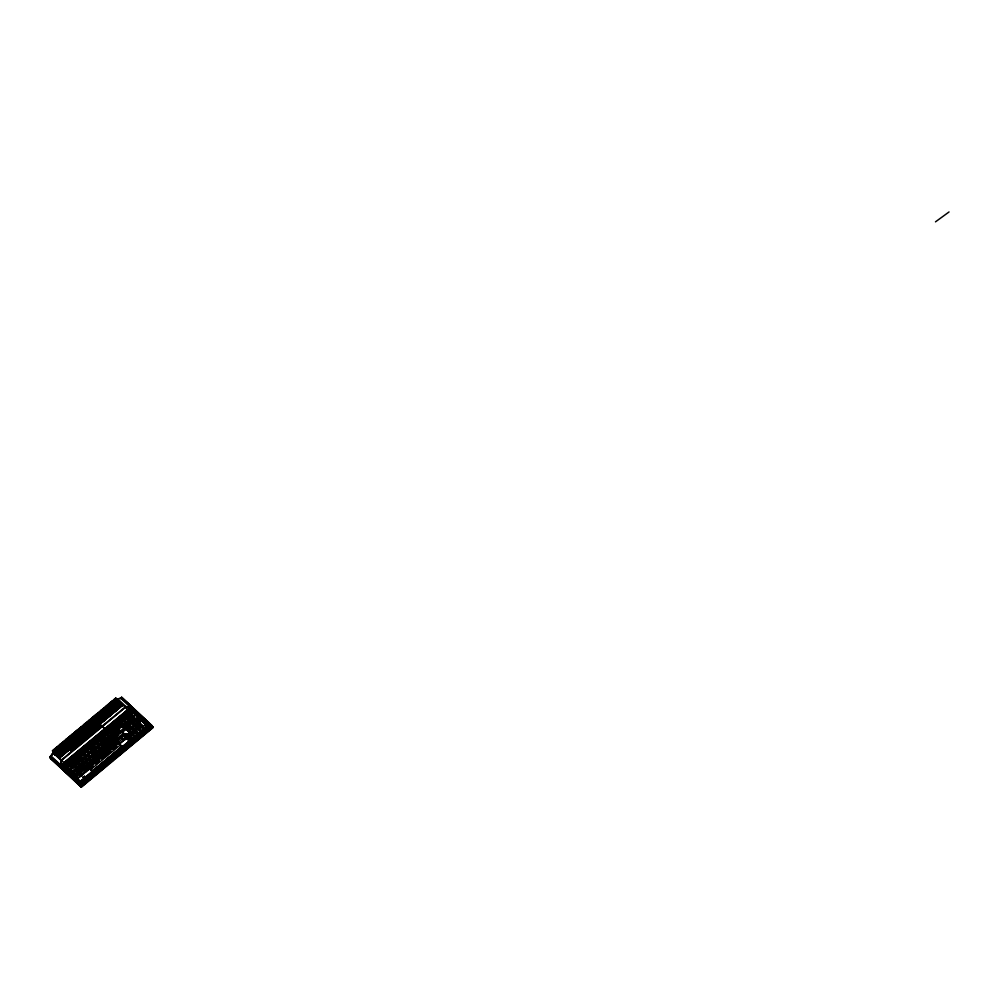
<?xml version="1.0" encoding="UTF-8"?>
<svg xmlns="http://www.w3.org/2000/svg" width="999" height="999" viewBox="0 0 999 999"><rect width="100%" height="100%" fill="white"/><g stroke="black" fill="none" stroke-linecap="round" stroke-linejoin="round"><path stroke-width="1.5" d="M152.66 726.822L151.423 725.911L80.544 784.764L80.582 786.625L81.543 786.675L107.53 765.097M50.35 758.166L50.05 756.855L53.447 752.297L63.836 762.562M80.544 784.764C83.791 787.524 79.146 786.812 80.657 784.677L50.649 756.68L53.447 752.297M67.22 768.306L67.283 766.67A5.969 2.885 -45.6 0 0 69.368 764.934L72.927 768.094L70.829 769.842M70.592 763.923L70.529 765.546L73.089 767.956L72.615 765.821L70.592 763.923A5.969 2.885 -45.6 0 0 72.677 762.187L75.4 764.535M70.667 765.446L77.01 760.177L75.999 759.44A5.969 2.885 -45.6 0 1 73.914 761.163L73.851 762.799L75.549 764.41M77.223 758.416L77.16 760.052L79.708 762.462L79.246 760.326L77.223 758.416A5.969 2.885 -45.6 0 0 79.308 756.68L82.867 759.839L80.769 761.588M80.544 755.669L80.469 757.292L83.029 759.702L82.555 757.567L80.544 755.669A5.969 2.885 -45.6 0 0 82.63 753.933L83.629 754.67M88.649 753.521L85.939 751.186A5.969 2.885 -45.6 0 1 83.854 752.909L83.791 754.545L86.339 756.955L88.449 755.207M92.57 745.679L96.129 748.825L92.57 745.679A5.969 2.885 -45.6 0 1 90.484 747.414L92.507 749.312L92.969 751.448L89.248 748.426A5.969 2.885 -45.6 0 1 87.163 750.162L87.1 751.797L88.799 753.396M90.422 749.038L90.484 747.414M93.794 744.655L93.731 746.29L96.279 748.701L95.817 746.565L93.794 744.655A5.969 2.885 -45.6 0 0 95.879 742.931L99.438 746.078L97.34 747.826M97.115 741.907L97.04 743.531L99.6 745.953L102.76 743.318L99.201 740.172A5.969 2.885 -45.6 0 1 97.115 741.907L99.126 743.818L99.6 745.953M102.51 737.424L106.069 740.571L102.51 737.424A5.969 2.885 -45.6 0 1 100.424 739.148L100.362 740.783L102.06 742.394M103.734 736.4L103.671 738.036L106.219 740.446L105.757 738.311L103.734 736.4A5.969 2.885 -45.6 0 0 105.819 734.677L106.831 735.414M106.98 735.276L107.055 733.653A5.969 2.885 -45.6 0 0 109.141 731.917L112.7 735.064L109.54 737.699L106.98 735.276L118.931 725.262M110.365 730.893L110.302 732.529L112.85 734.939L112.388 732.804L110.365 730.893A5.969 2.885 -45.6 0 0 112.45 729.17L113.461 729.907M115.772 726.41L119.331 729.57L115.772 726.41A5.969 2.885 -45.6 0 1 113.686 728.146L113.611 729.782L116.171 732.192L118.269 730.444M116.995 725.399L116.933 727.022L119.48 729.432L119.018 727.309L116.995 725.399A5.969 2.885 -45.6 0 0 119.081 723.663L120.092 724.4M133.829 731.181L137.2 733.915L122.927 720.679A5.969 2.885 -45.6 0 1 120.842 722.402L120.779 724.038L134.041 736.538L133.479 734.34L131.743 732.916A5.682 2.585 -45.2 0 0 133.829 731.181L134.653 731.505M137.138 728.433L140.522 731.156L126.249 717.919A5.969 2.885 -45.6 0 1 124.163 719.655L124.088 721.278L137.35 733.778L136.801 731.593L135.065 730.157A5.682 2.585 -45.2 0 0 137.138 728.433L137.962 728.746M132.879 712.412L136.438 715.571L132.879 712.412A5.969 2.885 -45.6 0 1 130.794 714.148L130.719 715.784L143.981 728.283L143.419 726.098L139.023 722.14A5.682 2.585 -45.2 0 0 141.109 720.416L141.92 720.729M83.741 740.009L82.792 739.71M81.818 740.771C80.994 741.87 79.283 742.369 80.345 742.869M74.7 747.227L74.063 746.952M92.208 771.315L86.826 766.27L87.075 765.072A5.682 2.585 -45.2 0 0 89.161 763.336L92.532 766.058L89.373 768.693L89.61 767.607L118.431 743.668L119.168 744.168L115.672 741.32A5.682 2.585 -45.2 0 1 113.586 743.056L113.337 744.267L115.884 746.678L115.322 744.48L113.586 743.056M71.091 749.562L71.254 749.887M69.893 770.828L70.055 769.442A18.669 9.041 -45.6 0 0 73.776 766.358L76.386 768.456M76.536 768.331L74.838 766.72L75 765.334A5.932 2.872 -45.6 0 0 77.085 763.611L80.557 766.508L77.085 763.611M78.322 762.587L78.159 763.973L80.707 766.383L80.22 764.31L78.322 762.587A5.932 2.872 -45.6 0 0 80.407 760.851L83.866 763.76L81.756 765.509M81.631 759.827L81.468 761.226L84.016 763.636L83.541 761.563L81.631 759.827A5.932 2.872 -45.6 0 0 83.716 758.104L87.188 761.001L85.077 762.761M87.025 755.344L90.497 758.253L87.338 760.876L84.778 758.466L84.94 757.08A5.932 2.872 -45.6 0 0 87.025 755.344L89.648 757.454M88.262 754.332L88.099 755.719L90.647 758.129L93.806 755.506L90.347 752.597A5.932 2.872 -45.6 0 1 88.262 754.332L90.16 756.056L90.647 758.129M91.571 751.573L93.481 753.308L93.968 755.381L91.409 752.959L91.571 751.573A5.932 2.872 -45.6 0 0 93.656 749.849L97.128 752.746L93.656 749.849M94.893 748.825L94.73 750.212L97.278 752.622L100.437 749.999L96.978 747.09A5.932 2.872 -45.6 0 1 94.893 748.825L96.791 750.549L97.278 752.622M98.202 746.078L98.039 747.464L100.587 749.874L103.746 747.252L100.287 744.342A5.932 2.872 -45.6 0 1 98.202 746.078L100.112 747.801L100.587 749.874M106.019 745.366L103.908 747.127L101.349 744.705L101.511 743.318A5.932 2.872 -45.6 0 0 103.596 741.595L107.068 744.492L103.596 741.595M104.833 740.571L106.731 742.294L107.218 744.367L104.67 741.957L104.833 740.571A5.932 2.872 -45.6 0 0 106.918 738.835L110.377 741.745L108.279 743.493M107.979 739.21L108.142 737.824A5.932 2.872 -45.6 0 0 110.227 736.088L113.699 738.998L110.539 741.62L107.979 739.21L111.139 736.575M111.463 735.064L113.362 736.8L113.849 738.86L111.301 736.45L111.463 735.064A5.932 2.872 -45.6 0 0 113.549 733.341L117.008 736.238L114.897 737.986M114.773 732.317L116.671 734.04L117.158 736.113L114.61 733.703L114.773 732.317A5.932 2.872 -45.6 0 0 116.858 730.581L120.317 733.491L116.858 730.581M122.765 726.935L121.853 726.435A18.669 9.041 -45.6 0 1 118.132 729.52L117.969 730.906L120.529 733.316M123.639 725.162L123.476 726.548L126.636 723.925L125.724 723.426A5.932 2.872 -45.6 0 1 123.639 725.162L125.537 726.897L126.024 728.958L128.134 727.21M126.948 722.414L126.786 723.8L129.945 721.178L129.033 720.679A5.932 2.872 -45.6 0 1 126.948 722.414L128.859 724.138L129.333 726.211M133.267 718.418L132.343 717.931A5.932 2.872 -45.6 0 1 130.27 719.655L130.095 721.041L129.495 718.805L127.472 716.895A5.969 2.885 -45.6 0 0 129.558 715.172L143.831 728.408L140.459 725.674A5.682 2.585 -45.2 0 1 138.374 727.409L138.112 728.621L141.284 725.998L140.459 725.674M133.416 718.293L133.579 716.907A5.932 2.872 -45.6 0 0 135.664 715.172L136.576 715.671M126.086 737.662L125.1 736.975L125.037 739.685L125.137 737.187L126.261 737.512L125.087 737.125M125.424 734.39L127.822 734.302L126.948 735.177L127.934 735.576C126.761 730.556 123.976 740.634 125.424 734.24L127.86 734.877M125.624 734.839L125.362 736.95L125.474 734.465M125.762 736.95L125.662 737.799L126.998 736.9L127.597 737.924L126.848 736.812C129.358 740.109 125.499 733.965 126.186 736.8L125.974 735.214L127.235 737.025L126.249 735.863M125.961 737.761L126.049 737.087M125.162 736.513L126.324 736.912L126.398 736.238L127.597 737.474C125.262 739.585 127.884 737.225 127.447 739.56L127.048 738.161L126.074 738.199L127.273 737.2M127.46 734.752L126.486 734.789L126.811 735.501L127.909 735.589L127.535 734.165M130.782 737.362L130.532 739.472L130.07 738.636L127.972 738.711L128.134 739.56L130.532 739.435L130.619 736.962C127.959 737.312 132.505 736.288 130.532 739.435L128.134 739.56L128.034 738.124L129.333 738.81L127.959 737.462L128.709 736.837M130.956 734.764L128.521 734.128L129.383 735.539L128.571 734.34L130.956 734.24L128.521 734.277M130.619 737.499L128.559 736.75L128.883 737.462M129.833 735.714L129.92 736.75L129.982 736.101C127.522 736.65 131.081 736.937 129.845 735.077L128.971 736.787L129.845 735.077M130.17 735.788L128.946 736.962M130.07 738.636L130.295 736.775M129.745 736.388L130.707 736.35L130.956 734.24L130.869 736.713L130.632 734.04M128.072 738.323L129.008 738.661L128.072 738.323L127.972 739.16L130.37 739.06L130.582 736.925M126.099 737.15L126.011 737.824L127.597 737.474M127.447 739.56L127.373 738.361L126.611 738.386L127.647 737.524M127.934 735.576L127.872 734.365M128.134 739.535L128.247 738.698M129.67 737L129.595 737.674L128.147 735.951L129.42 734.677L128.459 735.177M98.764 726.872L100.35 726.111L99.5 725.661L98.789 726.922C98.214 729.62 99.475 725.873 97.877 727.534M78.222 743.756C79.82 741.258 79.321 745.254 78.259 743.506M80.619 742.095L81.019 742.257M152.123 726.485C151.311 723.538 153.721 731.206 152.235 725.823L121.841 697.339L117.233 699.325L118.431 699.737L117.919 699.25M71.166 748.863L72.34 748.426L71.878 749.337M75.724 770.729L74.888 770.391A5.819 2.735 -45.4 0 1 72.802 772.115L72.565 773.363L75.724 770.729L77.435 772.339M83.354 769.155L78.559 773.139L78.821 771.927A17.895 8.117 -45.2 0 0 82.53 768.843L85.902 771.565L81.106 775.549L75.887 770.604L76.124 769.367A5.819 2.735 -45.4 0 0 78.197 767.644L81.593 770.391L78.197 767.644M79.433 766.62L79.196 767.856L81.756 770.266L81.244 768.194L79.433 766.62A5.819 2.735 -45.4 0 0 81.518 764.884L84.915 767.644L82.805 769.392M82.742 763.86L82.517 765.109L85.065 767.519L84.565 765.434L82.742 763.86A5.819 2.735 -45.4 0 0 84.828 762.137L88.224 764.884L86.114 766.645M85.827 762.349L86.064 761.113A5.819 2.735 -45.4 0 0 88.149 759.377L91.533 762.137L88.374 764.759L85.827 762.349L88.986 759.727M89.373 758.366L89.136 759.602L91.696 762.012L94.855 759.39L91.458 756.63A5.819 2.735 -45.4 0 1 89.373 758.366L91.196 759.939L91.696 762.012M92.682 755.606L94.505 757.18L95.005 759.265L92.457 756.842L92.682 755.606A5.819 2.735 -45.4 0 0 94.768 753.883L98.327 756.505L101.486 753.883L98.089 751.123A5.819 2.735 -45.4 0 1 96.004 752.859L95.767 754.095L98.926 751.473M99.076 751.348L99.313 750.112A5.819 2.735 -45.4 0 0 101.399 748.376L104.795 751.136L101.636 753.758L99.076 751.348L102.248 748.726M107.055 749.25L104.945 751.011L102.398 748.588L102.635 747.352A5.819 2.735 -45.4 0 0 104.72 745.629L108.104 748.376L104.72 745.629M105.944 744.605L107.767 746.178L108.267 748.251L105.707 745.841L105.944 744.605A5.819 2.735 -45.4 0 0 108.029 742.869L111.426 745.629L108.029 742.869M109.253 741.857L109.028 743.094L111.576 745.504L111.076 743.418L109.253 741.857A5.819 2.735 -45.4 0 0 111.339 740.122L114.735 742.881L112.625 744.63M112.575 739.098L112.338 740.334L114.885 742.744L114.385 740.671L112.575 739.098A5.819 2.735 -45.4 0 0 114.66 737.374L118.057 740.122L115.946 741.87M121.241 731.905L124.625 734.665L118.207 739.997L115.647 737.587L115.884 736.35A37.887 17.757 -45.4 0 0 121.241 731.905L123.776 733.853M129.308 726.46L128.471 726.111A5.819 2.735 -45.4 0 1 126.386 727.846L126.149 729.083L128.259 727.334M129.458 726.323L129.695 725.087A5.819 2.735 -45.4 0 0 131.781 723.363L132.617 723.701M133.004 722.339L132.78 723.576L135.939 720.953L135.09 720.604A5.819 2.735 -45.4 0 1 133.004 722.339L134.828 723.913L135.327 725.986M136.089 720.828L136.326 719.592A5.819 2.735 -45.4 0 0 138.411 717.856L139.248 718.194L137.138 719.954M78.409 773.263L77.585 772.951A5.682 2.585 -45.2 0 1 75.499 774.675L75.25 775.886L78.409 773.263L80.956 775.674L78.846 777.422M83.504 769.03L83.766 767.819A5.682 2.585 -45.2 0 0 85.852 766.083L89.223 768.818L86.064 771.44L83.504 769.03L85.614 767.282M90.397 762.312L90.135 763.523L92.682 765.933L92.12 763.748L90.397 762.312A5.682 2.585 -45.2 0 0 92.47 760.589L95.854 763.311L92.47 760.589M93.706 759.565L95.442 761.001L96.004 763.186L93.444 760.776L93.706 759.565A5.682 2.585 -45.2 0 0 95.792 757.829L99.163 760.564L95.792 757.829M97.015 756.805L98.751 758.241L99.313 760.426L96.766 758.016L97.015 756.805A5.682 2.585 -45.2 0 0 99.101 755.082L102.472 757.804L99.101 755.082M100.075 755.269L100.337 754.058A5.682 2.585 -45.2 0 0 102.422 752.322L105.794 755.057L102.635 757.679L100.075 755.269L103.234 752.647M103.646 751.31L105.382 752.734L105.944 754.932L103.397 752.522L103.646 751.31A5.682 2.585 -45.2 0 0 105.732 749.575L108.254 751.498L106.706 749.762L106.955 748.551A5.682 2.585 -45.2 0 0 109.041 746.827L111.563 748.75M113.624 748.551L115.734 746.802L112.363 744.068A5.682 2.585 -45.2 0 1 110.277 745.803L110.015 747.015L111.726 748.626M116.908 740.296L116.646 741.508L119.206 743.918L123.988 739.947L120.617 737.212A17.895 8.117 -45.2 0 1 116.908 740.296L118.644 741.733L119.206 743.918M128.821 731.605L129.083 730.394A5.682 2.585 -45.2 0 0 131.169 728.671L131.98 728.983M132.143 728.858L132.392 727.647A5.682 2.585 -45.2 0 0 134.478 725.911L135.302 726.236M131.493 734.128L131.743 732.916M135.452 726.098L135.714 724.887A5.682 2.585 -45.2 0 0 137.787 723.164L138.611 723.476M134.803 731.368L135.065 730.157M138.761 723.351L139.023 722.14M79.071 743.306L78.297 743.855M80.744 742.432L80.107 742.794M99.338 726.123L99.188 726.822L99.962 726.623M125.849 701.573L152.435 726.86M151.636 726.098L152.535 726.485L151.636 726.098L80.32 785.801M81.768 741.633L81.044 741.246L81.593 741.832M76.511 744.942L77.135 745.516M73.726 747.289L74.376 747.727M79.52 742.419L79.708 743.194L80.12 742.694M62.637 764.884L61.139 765.246L130.669 707.517L130.082 708.878L63.212 764.435L63.499 765.084M61.364 765.659L130.669 707.517M74.838 746.34L75.312 747.027L75.687 745.816M76.399 745.042L76.998 745.629L77.635 743.993M73.676 748.413L72.964 747.864L72.065 749.799M115.959 754.395L80.607 783.753L51.261 756.168L53.084 753.084L53.634 753.596L52.922 752.722M79.445 743.606L79.346 742.619M82.155 740.271L82.78 740.496M97.515 727.359L98.614 727.547M79.146 743.006L78.884 743.718M82.118 740.284L82.018 740.921M74.788 747.489L74.75 747.427M82.605 739.884L83.217 740.396M77.572 744.43L78.534 744.355M73.264 748.451L73.901 747.964M73.751 748.338L73.801 747.19L74.875 746.877M71.266 748.726L72.502 749.924L71.678 750.424M935.476 221.853L949.05 211.95M81.93 740.509L82.055 741.433L81.456 740.833M97.365 727.459L97.165 729.083M96.116 728.533L96.841 727.921M96.953 728.408L96.329 728.271M73.077 748.051L72.652 748.413M83.441 740.309L83.079 739.485M137.812 715.259C136.9 712.412 127.884 708.104 129.957 707.667L150.137 726.023L130.195 742.582M83.292 739.76L83.416 739.41M97.29 728.658L97.103 728.471M62.487 764.547L129.932 708.541L129.545 708.016M54.683 752.434L59.853 757.292L60.302 756.68C59.952 754.957 52.098 750.499 54.408 751.136M63.973 753.633L64.498 753.196C64.148 751.473 56.294 747.015 58.604 747.652M66.071 751.885L66.596 751.448C66.259 749.725 58.392 745.266 60.702 745.903M67.645 750.574L66.671 751.635L61.501 746.765L60.976 747.202L66.146 752.072L65.622 752.509L59.403 746.54L58.879 746.965L65.097 752.934L58.079 745.953L57.542 746.39L64.436 753.071L59.403 748.513L58.879 748.938L63.911 753.508L62.313 752.734L63.524 754.245L57.293 748.276L56.768 748.713L62.999 754.682L55.981 747.702L56.281 750.049M68.694 749.712L68.169 750.149L61.226 743.343L61.538 745.704M70.792 747.964L70.267 748.401L63.324 741.595L64.048 744.917M71.316 747.527L72.452 746.84L71.241 745.329L70.717 745.766C74.5 750.936 66.434 739.522 65.172 741.745M72.89 746.228L72.365 746.665L65.434 739.859L66.146 743.169M78.134 741.87L76.561 743.169L69.63 736.375L69.93 738.723M79.183 740.996L78.659 741.433L71.728 734.627L72.028 736.987M81.281 739.248L80.757 739.685L73.826 732.891L74.126 735.239M81.806 738.823L82.805 737.824L81.206 737.05C86.601 742.669 64.923 722.439 81.893 738.998L81.369 739.435L76.199 734.565L75.674 735.002L80.707 739.572L79.108 738.798L80.32 740.309L74.088 734.34L73.564 734.777L79.795 740.746L72.253 734.19L72.777 733.753L78.709 739.51L78.184 739.947M83.379 737.512L82.855 737.949L75.924 731.143L76.224 733.503M85.477 735.764C83.791 739.16 76.798 729.682 78.546 731.093M89.685 732.279L89.161 732.717L82.218 725.911L81.681 726.348L87.625 732.105L88.149 731.668M91.783 730.544L91.259 730.981L84.316 724.175L83.779 724.612L89.723 730.369L90.247 729.932M92.832 729.67C90.672 731.343 93.556 730.094 91.171 728.771L90.647 729.208L84.84 723.738M93.881 728.795L93.357 729.233L86.413 722.427L86.713 724.787M94.405 728.358L95.392 727.372L93.806 726.598L95.005 728.109L95.392 727.372M95.979 727.047L95.454 727.497L88.511 720.691L88.811 723.039M95.492 726.598C96.803 725.536 95.267 727.609 94.967 726.011L95.492 725.574L89.56 719.817L89.023 720.254L96.578 726.797L90.36 720.828L90.884 720.391L97.103 726.36L98.077 725.311M100.175 723.563L99.65 724L92.707 717.207L92.17 717.632L98.714 724.163L99.238 723.726L98.114 723.401M102.797 721.39L103.322 720.953L96.391 714.148L96.915 713.723L103.846 720.516L104.371 720.079M106.468 718.343L105.944 718.781L99.013 711.975L98.476 712.412L105.419 719.218C103.734 722.614 96.728 713.124 98.476 714.535M106.993 717.906L107.517 717.469L100.587 710.664L101.111 710.227L108.129 717.22L107.605 717.657L102.435 712.786L101.91 713.224M109.091 716.158L109.615 715.721L102.685 708.928L103.209 708.491L110.227 715.471L109.703 715.908L104.533 711.038L104.008 711.475M110.664 714.859L110.14 715.296C101.024 707.654 103.634 707.067 110.752 715.034L111.276 714.597L110.065 713.086L109.54 713.523L103.734 708.054M111.189 714.422L111.713 713.985L104.783 707.18M106.031 710.064L105.307 706.743C109.853 707.28 111.126 717.02 113.237 712.562L105.832 706.305L106.356 705.881L112.288 711.638L111.763 712.062C112.063 713.673 113.586 711.588 112.275 712.649M113.299 712.674L113.824 712.237L106.881 705.444L107.405 705.007L114.423 711.987L113.898 712.424L108.729 707.554L108.204 707.991M115.397 710.938L115.921 710.501L108.978 703.696L109.503 703.259L116.521 710.239L115.996 710.676L110.827 705.818L110.302 706.243M116.97 709.627L116.446 710.064C107.33 702.434 109.927 701.847 117.045 709.814L117.57 709.377L116.359 707.866L115.834 708.291L110.027 702.821L110.552 702.384L116.483 708.141L115.959 708.578C116.259 710.189 117.782 708.104 116.471 709.165M117.495 709.19L118.019 708.753L111.076 701.96L111.601 701.523L118.619 708.503L118.094 708.94L112.924 704.07L112.4 704.507M119.068 707.879L118.544 708.316C109.428 700.686 112.025 700.099 119.143 708.066L119.668 707.629L118.456 706.118L117.932 706.555L112.125 701.086L112.65 700.649L118.581 706.405L118.057 706.842M119.593 707.454L120.579 706.455L113.699 699.775L113.998 702.135M121.166 706.143L120.642 706.58C111.526 698.938 114.123 698.363 121.241 706.318L121.766 705.893L120.567 704.37L120.03 704.807L114.223 699.337L114.748 698.9L120.679 704.657L120.155 705.094M121.691 705.706L122.215 705.269L115.272 698.476M124.525 728.446L120.167 724.35L124.001 720.654M53.097 753.096L53.596 753.571L52.835 750.311L59.715 756.992M54.183 751.797L53.884 749.437L60.902 756.43L59.191 757.429L52.31 750.749M56.493 747.264L57.03 746.827L62.962 752.584L62.438 753.021L56.506 747.264L57.33 749.188M62.999 745.791L62.275 742.469L69.293 749.45L63.074 743.481L63.599 743.056L69.83 749.013L70.355 748.588L69.143 747.065L68.619 747.502L69.83 749.013M65.097 744.043L64.373 740.734L71.404 747.714L65.422 741.982L65.946 741.545M65.934 739.422L66.483 738.985L73.501 745.966L67.27 739.997L67.795 739.56L74.026 745.529L74.55 745.092L73.339 743.581L72.815 744.018L74.026 745.529M67.832 740.471L67.532 738.111L74.463 744.917L75.462 743.918L68.581 737.25L68.881 739.597M70.979 737.861L70.679 735.501L77.697 742.482L77.173 742.919L72.003 738.049L71.478 738.486L76.648 743.356L75.437 741.845L74.913 742.282C80.295 747.901 58.629 727.659 75.599 744.23L75.075 744.667L69.905 739.797L69.381 740.234L71.791 742.507L71.266 742.931L71.791 742.507M80.282 738.211L80.807 737.774L74.875 732.017L74.338 732.454C88.024 745.878 78.621 736.363 75.387 733.703M77.273 732.629L76.973 730.269C79.021 730.893 83.629 738.099 83.416 736.613M78.759 732.779L78.022 729.407L85.04 736.388L79.87 731.518L80.395 731.081L81.443 733.416L80.919 733.853L79.708 731.168L79.87 734.727L78.821 732.392L79.346 731.955L80.395 734.29M79.795 731.842L79.071 728.533C81.119 729.158 85.727 736.35 85.514 734.864M80.42 730.019L80.12 727.659L87.063 734.465L88.049 733.466L80.644 727.222L81.169 726.785L87.612 733.129L87.175 733.741L87.1 732.542M91.296 730.082C92.595 729.02 91.071 731.106 90.772 729.495L91.296 729.058L85.365 723.301L85.664 725.661M87.762 723.913L87.462 721.565L93.394 727.322L92.87 727.747C93.169 729.357 94.705 727.272 93.394 728.333M90.921 721.303L90.609 718.943L97.64 725.923L92.457 721.066L92.982 720.629L94.031 722.964L95.604 721.653M91.97 720.429L91.658 718.069L97.59 723.825L97.065 724.263M94.068 718.693L93.769 716.333L100.787 723.313L94.555 717.344L95.08 716.907L101.311 722.876L100.1 721.365L101.698 722.14L96.653 717.582L97.178 717.145M95.117 717.819L94.818 715.459L101.748 722.265L102.747 721.266L95.342 715.022L95.867 714.585L101.786 720.341L101.261 720.779M98.264 715.197L97.964 712.849C100 713.473 104.62 720.666 104.408 719.193M102.46 711.713L102.16 709.365L108.604 715.696L108.167 716.32L108.092 715.122M108.754 706.493L108.454 704.133L114.385 709.889L113.861 710.326C114.161 711.937 115.684 709.852 114.373 710.913M115.26 698.463L115.797 698.039L127.635 709.59M64.898 742.419L64.123 742.619L64.898 742.419L70.879 748.151L63.849 741.171M92.183 719.767L91.409 719.954L92.183 719.767L98.164 725.499L98.689 725.062L91.134 718.506M103.197 710.614C102.635 708.516 107.268 715.933 109.178 716.345L108.654 716.783C108.329 715.047 100.362 710.401 102.672 711.051M106.094 707.767L106.618 707.329L112.85 713.298L113.237 712.562M55.457 750.261L54.67 750.461L55.457 750.261L61.426 755.993L62.4 754.932C62.05 753.209 54.196 748.75 56.506 749.387M61.751 745.029L60.976 745.229L61.751 745.029L67.72 750.761L68.244 750.324L67.045 748.813L66.521 749.25L67.72 750.761M62.8 744.168C65.984 746.777 75.449 756.368 61.751 742.906M66.995 740.684C70.18 743.293 79.645 752.884 65.959 739.422M69.093 738.935C72.278 741.545 81.743 751.136 68.057 737.674M71.191 737.187C74.376 739.809 83.841 749.4 70.155 735.938M72.24 736.325L71.466 736.513L72.24 736.325L78.222 742.045L78.746 741.608L77.535 740.097L77.01 740.534L78.222 742.045M73.289 735.451C70.43 733.903 82.792 744.317 78.059 739.66M77.497 731.967C75.175 731.305 83.142 735.963 83.466 737.687L83.991 737.262L82.78 735.739L82.255 736.176L76.448 730.706M79.595 730.219C77.273 729.57 85.24 734.215 85.564 735.951L86.089 735.514L84.878 734.003L84.353 734.44L78.546 728.97M80.644 729.345L79.858 729.545L80.644 729.345L86.613 735.077L85.402 733.566L85.926 733.129L87.138 734.64L84.391 732.055M81.693 728.483C79.371 727.821 87.338 732.479 87.662 734.203L88.049 733.466M82.742 727.609L81.955 727.796L82.742 727.609L88.711 733.341L89.236 732.904L88.024 731.38L87.5 731.817L88.711 733.341M83.791 726.735C86.975 729.345 96.441 738.935 82.742 725.486L83.267 725.049L89.198 730.806L89.273 732.005L89.198 730.806M84.84 725.861L84.053 726.061L84.84 725.861L90.809 731.593L89.598 730.082L91.196 730.856L86.164 726.285L86.688 725.848M85.889 724.999C83.579 724.337 91.533 728.995 91.858 730.719M86.938 724.125L86.151 724.312L86.938 724.125L92.907 729.844L91.696 728.333L93.294 729.108L88.262 724.55L88.786 724.113M87.987 723.251C91.171 725.861 100.637 735.451 86.938 721.99M89.036 722.377L88.262 722.577L89.036 722.377L94.868 727.809M90.085 721.515C87.225 719.954 99.588 730.381 94.855 725.724M94.281 718.019C97.465 720.641 106.93 730.232 93.244 716.77M96.379 716.283C94.068 715.621 102.035 720.279 102.36 722.002L102.747 721.266M96.903 715.846C96.329 713.748 100.974 721.153 102.885 721.578M99.001 714.098C97.577 711.363 107.842 723.526 103.771 718.318L103.247 718.756L97.44 713.286M100.574 712.799C103.759 715.409 113.224 724.999 99.538 711.538L100.062 711.101C102.098 711.725 106.718 718.93 106.506 717.444M101.099 712.362C99.675 709.627 109.94 721.79 105.869 716.57L105.345 717.007M105.307 708.878C104.733 706.768 109.366 714.185 111.276 714.597M106.881 707.567L106.356 708.004L112.25 713.548M107.405 707.13C106.831 705.032 111.463 712.449 113.374 712.861M108.978 705.831L108.192 706.018L108.978 705.831L114.947 711.55L115.472 711.113L107.929 704.57M109.503 705.394C108.928 703.284 113.561 710.701 115.472 711.113M111.601 703.646C111.026 701.548 115.659 708.953 117.57 709.377M113.699 701.91C113.124 699.799 117.757 707.217 119.668 707.629M115.797 700.162L115.797 699.225L115.272 699.662L121.766 705.893M53.871 752.497L59.253 757.554M64.498 743.805L65.022 743.368L66.221 746.053M66.071 742.494L66.746 745.616L69.468 743.381L71.591 747.377M68.169 740.759L68.844 743.88L67.195 742.307M80.757 730.294L81.443 733.416M91.783 721.153L92.308 720.716L93.506 723.401L92.457 721.066M94.405 718.968L95.08 722.09L94.056 721.103M105.419 709.814L105.944 709.39L107.155 712.075M106.993 708.516L107.68 711.638L106.631 709.302L106.106 709.74L107.093 711.937M108.042 707.642L108.729 710.764L107.68 708.428L107.155 708.865L108.204 711.201M117.545 699.637L122.815 705.019L122.29 705.456L117.12 700.586M54.158 752.871L55.207 751.997L60.377 756.855L53.359 749.874M66.171 745.916L65.697 743.281L70.879 748.151M72.977 746.403L67.795 741.533L67.27 741.97L72.452 746.84M84.59 727.597L84.066 728.034L89.236 732.904M90.884 722.364L90.36 722.801L95.529 727.672M95.08 718.88L94.555 719.317L99.6 723.888L98.002 723.114L99.213 724.625L92.982 718.656M97.715 716.708L98.239 716.271L103.409 721.141L103.933 720.704L102.722 719.193L102.198 719.617L103.409 721.141M99.288 715.396L98.764 715.833L103.933 720.704M99.813 714.959L100.337 714.522L105.507 719.392L104.296 717.881L104.82 717.444L106.031 718.955L100.862 714.085L101.386 713.661M103.484 711.912L102.959 712.349L107.992 716.907L106.394 716.133L107.605 717.657M105.582 710.164L105.057 710.601L110.227 715.471M109.778 706.68L109.253 707.117L110.864 708.628M111.876 704.944L111.351 705.381L116.521 710.239M113.973 703.196L113.449 703.633L118.619 708.503M114.498 702.759L115.022 702.322L120.192 707.192L118.981 705.681L119.505 705.244M116.071 701.46L115.547 701.897L120.579 706.455M116.596 701.023L117.645 700.149L122.815 705.019M121.229 697.577L121.928 698.451L120.792 698.438L121.229 697.577L151.561 726.298M53.459 753.234L61.001 760.314L61.526 764.485L80.07 781.917L80.382 783.341L149.912 725.611L120.629 698.089L121.291 698.913L121.391 697.939L150.462 725.262M51.061 757.579L50.562 758.516L81.631 786.75M50.974 758.316L71.953 777.959M84.316 730.856L84.84 730.419L84.478 731.206M109.503 709.952L110.19 709.864L109.291 709.427M106.993 712.237L110.514 709.315M80.282 734.69L80.644 733.903L80.707 735.089M82.38 732.954L82.742 732.167L82.805 733.353M111.501 709.04L110.976 709.477M82.38 734.777L84.865 732.929M96.091 724.15L98.364 722.265M55.457 748.139L61.264 753.608L61.788 753.171M65.996 749.687L60.177 744.218L59.64 744.642L67.195 751.198L61.226 745.466M80.157 737.924L80.682 737.487L81.893 738.998M88.549 730.956L89.073 730.519L90.285 732.03L84.316 726.298M92.757 727.459L93.282 727.035L94.48 728.546L88.511 722.814M101.636 709.802L109.178 716.345M109.016 713.96L108.491 714.397L109.703 715.908M111.114 712.212L110.589 712.649L111.663 713.86M113.212 710.476L112.687 710.913L113.898 712.424M115.31 708.728L114.785 709.165L115.996 710.676M117.407 706.992L116.883 707.429L118.094 708.94M54.408 749.013L60.34 754.757L60.864 754.332L54.933 748.576L55.232 750.923M61.389 753.895L62.438 754.045L61.988 754.657L62.438 754.045M63.486 752.147L64.535 752.297L64.086 752.909L64.535 752.297M64.535 751.273L65.06 750.836L59.128 745.092L58.591 745.516C59.353 747.202 66.533 752.297 65.06 751.86M67.158 749.1L66.633 749.537L60.702 743.78M69.256 747.352L68.731 747.789L62.8 742.032M72.403 744.742L71.878 745.179C72.178 746.79 73.714 744.705 72.403 745.766M74.5 742.994L73.976 743.431C74.288 745.042 75.812 742.956 74.5 744.018M77.135 740.821L78.259 741.158L77.735 741.583L71.204 735.064M79.233 739.073L80.357 739.41L79.833 739.847L73.302 733.328M75.4 731.58L81.331 737.337L81.856 736.9M77.497 729.832L83.429 735.589L83.953 735.152M79.595 728.096L85.527 733.853L86.051 733.416M100.212 721.653L101.336 721.977L100.812 722.414L94.293 715.896M102.835 719.48L102.31 719.904C102.622 721.515 104.146 719.43 102.835 720.491M104.945 717.732L104.42 718.169C104.72 719.767 106.244 717.694 104.932 718.756M107.043 715.983L106.518 716.42C106.818 718.031 108.342 715.946 107.03 717.007M110.19 713.373L110.265 714.572L110.702 713.96L104.258 707.617L104.982 710.938M112.812 711.201L113.849 711.35L113.411 711.962L113.849 711.35M114.91 709.452L115.946 709.602L115.509 710.214L115.946 709.602M117.008 707.717L118.044 707.854L117.607 708.478L118.044 707.854M60.852 755.344C62.163 754.282 60.639 756.368 60.34 754.757M62.962 753.608C64.261 752.547 62.737 754.632 62.438 753.021M66.109 750.986L66.633 750.549L65.584 750.411L66.184 751.173L66.633 750.549M68.207 749.25L68.731 748.813L67.682 748.663L68.282 749.425L68.731 748.813M70.305 747.502L70.829 747.065L69.78 746.915L70.38 747.689L70.829 747.065M71.878 746.203L71.428 746.815L71.354 745.616L70.829 746.053L64.91 740.296M73.976 744.455L73.526 745.079L73.451 743.868L72.927 744.305L67.008 738.548M76.074 742.707L75.637 743.331L75.562 742.132L75.037 742.569L69.106 736.812M81.843 737.924C83.154 736.862 81.631 738.948 81.331 737.337M83.941 736.176C85.252 735.114 83.729 737.2 83.429 735.589M86.039 734.44C87.35 733.378 85.827 735.451 85.527 733.853M92.87 728.771L92.42 729.395L92.345 728.184L91.821 728.621L85.889 722.864M94.967 727.035L94.518 727.647L94.443 726.448L93.918 726.885L87.987 721.128M97.065 725.286L96.616 725.898L96.541 724.7L96.016 725.137L90.085 719.38M119.63 706.555L120.155 706.118L119.106 705.968L119.705 706.73L120.155 706.118M61.289 755.681L61.813 755.256L60.739 754.045L60.215 754.482L61.426 755.993M61.813 755.256L56.781 750.686L57.305 750.249L62.475 755.119L62.862 754.382M65.484 752.197L66.009 751.76L64.947 750.561L64.423 750.986L65.622 752.509M83.466 737.687L83.854 736.95M85.564 735.951L85.951 735.214M98.164 725.499L98.551 724.75M108.654 716.783L109.041 716.046M110.752 715.034L111.139 714.297M115.335 710.813L114.348 711.812L108.454 706.256M117.045 709.814L117.432 709.065M119.143 708.066L119.53 707.329M121.241 706.318L121.628 705.581M122.153 705.144L122.677 704.72L121.616 703.508L121.091 703.945L122.215 705.269M59.378 758.154L123.014 704.757L59.216 757.991M59.153 757.879L123.052 704.819M99.55 724.887L69.793 749.799L71.329 751.236L101.099 726.348L99.55 724.887L101.099 726.348M94.643 729.757L95.604 730.369C97.602 727.846 92.944 730.531 95.604 730.369M74.962 746.228L75.312 747.027M71.628 749.1L72.365 748.488M83.704 739.66L83.129 740.521M76.711 745.329L76.548 745.916M77.085 744.73L77.897 744.879M61.001 760.314L125.837 706.48L130.881 707.929M62.1 764.173L129.545 708.179M132.505 711.65L129.845 709.153L63.199 764.485L66.021 767.344M96.691 737.175L100.262 734.215M63.212 764.435L63.899 765.097L75.175 755.744L75.874 756.568M74.937 755.581L74.65 754.932L75.35 755.594L130.357 709.927L131.493 711.001L76.349 756.543M64.835 765.971L75.874 756.38M76.523 757.005L75.986 756.181L131.044 710.564M63.899 765.097L64.61 765.921L131.206 710.714M64.685 765.996L131.344 710.838M64.898 766.046L76.299 756.792M65.097 766.221L76.436 756.917M76.548 756.718L131.618 711.101M64.873 766.008L76.586 757.055M131.756 711.238L76.686 756.855L77.323 757.804L74.475 755.082L77.148 757.954L68.132 765.434M65.372 766.483L76.773 757.23M76.823 756.98L131.955 711.425M65.522 766.62L76.848 757.304M76.96 757.117L132.03 711.488L131.131 710.813M65.859 766.982L133.379 711.613L129.945 708.403M79.408 756.068L83.591 752.609M85.827 750.736L90.01 747.264M91.059 746.403L99.638 739.272L99.088 738.236M100.762 738.336L105.994 734.003M108.329 732.055L112.912 728.259M115.197 726.36L118.631 723.513M120.916 721.603L130.07 714.01M133.391 711.638L65.934 767.981M133.304 711.725L65.772 767.769M68.307 766.021L71.928 763.136M74.226 761.101L83.691 753.246M109.715 731.63L112.15 729.732M115.634 726.723L118.069 724.824M121.553 721.802L123.988 719.917M129.907 714.997L127.472 716.895L127.41 718.531L140.672 731.031L140.11 728.845L138.374 727.409M66.096 768.081L133.779 712.349M68.057 766.882L93.981 745.366M96.341 743.406L106.943 734.602M108.928 732.979L119.905 723.838L125.574 729.445L122.278 732.192L125.375 729.008M68.144 767.032L81.106 756.268M83.466 754.307L87 751.373M89.361 749.412L94.081 745.504M96.428 743.543L107.043 734.74M109.39 732.779L120.005 723.975L125.449 729.095L122.14 731.842L124.925 734.665L121.603 737.399L124.276 739.897L119.293 744.043L124.113 739.535L121.453 737.037L124.75 734.302L122.078 731.743M126.411 718.656L133.616 712.674L147.228 725.674L134.016 736.65L120.242 723.701M89.523 749.787L94.181 745.803M96.591 743.918L100.075 740.908M126.573 719.018L131.381 715.034M84.078 758.828L86.189 757.08L82.63 753.933M90.709 753.333L92.82 751.573L89.248 748.426M113.911 734.065L116.009 732.317L112.45 729.17M131.019 720.067L133.117 718.318L129.558 715.172M74.838 766.72L77.997 764.098M84.778 758.466L87.937 755.843M91.409 752.959L93.519 751.211M101.349 744.705L104.508 742.082M104.67 741.957L106.768 740.209M111.301 736.45L114.46 733.828M114.61 733.703L117.77 731.081M76.036 770.254L72.44 773.238L71.965 771.178L70.055 769.442M79.495 767.382L77.398 769.13L76.911 767.07L75 765.334M121.728 732.329L125.449 729.095M75.887 770.604L79.046 767.981M80.257 766.982L82.355 765.234M92.457 756.842L95.617 754.22M102.398 748.588L105.557 745.966M105.707 745.841L108.866 743.219M115.647 737.587L118.869 734.914M137.025 719.829L139.123 718.081L135.664 715.172M121.453 737.037L124.9 734.665M80.544 771.265L78.434 773.014L77.934 770.941L76.124 769.367M86.826 766.27L89.985 763.648M93.444 760.776L96.603 758.154M96.766 758.016L99.925 755.394M103.397 752.522L106.556 749.887M106.706 749.762L109.865 747.14M129.758 730.619L131.856 728.87L128.471 726.111M137.437 724.238L132.018 728.746L131.518 726.66L129.695 725.087M139.698 722.364L141.808 720.616M126.935 736.126L127.785 736.413M91.995 771.328L89.223 768.506L77.447 778.783M129.233 735.152L128.359 736.375M106.993 754.058L109.103 752.309L105.732 749.575M80.145 776.56L91.871 766.832M95.429 763.873L98.988 760.926M101.361 758.953L104.932 755.993M107.305 754.02L110.864 751.061M113.237 749.088L116.796 746.141M133.479 732.267L131.381 734.015L130.819 731.83L129.083 730.394M135.739 730.394L137.85 728.646L134.478 725.911M128.009 737.512C130.345 740.122 126.723 736.613 128.921 737.262M97.989 766.283L92.045 771.216L91.521 768.93L120.03 745.254L121.728 746.578M83.142 777.11L84.703 776.485L83.691 777.834L83.142 777.11L83.691 777.834M83.317 777.484L84.328 776.136M83.516 777.472L84.703 776.485M100.375 764.41L103.971 761.388M106.294 759.39L109.952 756.418M112.225 754.457L121.928 746.478L119.306 744.03M129.433 740.409L134.103 736.525M80.27 781.23L148.077 725.636M80.07 781.917L148.501 725.099M80.607 783.753L80.295 782.329L148.714 725.511L150.125 726.023M84.927 778.92L88.486 775.961M90.859 774L94.418 771.041M97.989 768.081L100.362 766.108M107.48 760.202L149.013 725.711M118.332 752.422L121.89 749.475M124.263 747.502L127.897 744.492M80.494 786.475L49.95 757.242M81.431 785.838L152.585 726.61M81.181 786.138L82.967 784.665M120.792 753.258L125.562 749.3M127.947 747.314L130.332 745.341M133.903 742.369L136.289 740.396M139.86 737.424L142.245 735.451M145.817 732.479L148.202 730.494M81.344 786.475L152.223 727.622M109.902 763.136L113.436 760.189M115.809 758.229L152.522 727.896M81.868 786.775L152.722 727.846M121.329 698.95L121.766 698.089M81.194 741.807L81.406 741.52M63.924 766.945L61.738 764.897L62.025 764.085L80.345 781.318M71.978 749.787L71.516 749.05M97.128 728.795L96.866 727.846L97.615 728.259M61.139 765.246L61.214 760.726L126.049 706.892L130.17 708.091M76.848 745.754L76.586 745.504M66.409 768.406L66.97 768.006L77.685 778.084M127.173 735.614L127.772 735.214M125.212 736.575L126.174 736.538M127.273 739.198L124.887 739.285L127.535 738.748M125.862 736.076L125.524 736.825L125.424 734.24M129.745 735.926L130.407 735.901M129.708 736.338L130.657 736.3M128.034 738.286L128.796 738.249M126.973 738.748L124.875 738.823L125.187 739.547M127.934 739.123L130.332 739.035M71.516 750.449L70.629 749.899L71.329 750.449M80.782 786.712L50.412 758.316L51.336 758.391L51.024 757.804L53.909 760.614M120.617 737.212L121.441 737.524M80.832 786.825L80.569 786.026M99.201 740.172L101.91 742.519M135.09 720.604L138.486 723.363M131.781 723.363L135.177 726.111M114.66 737.374L118.057 740.122M111.339 740.122L114.735 742.881M101.399 748.376L104.795 751.136M98.089 751.123L101.486 753.883M94.768 753.883L98.164 756.63M91.458 756.63L94.855 759.39M88.149 759.377L91.533 762.137M84.828 762.137L88.224 764.884M81.518 764.884L84.915 767.644M132.343 717.931L135.814 720.828L132.655 723.463L132.168 721.39L130.27 719.655M129.033 720.679L132.505 723.588M125.724 723.426L129.183 726.335M121.853 726.435L125.325 729.345M113.549 733.341L117.008 736.238M110.227 736.088L113.699 738.998M106.918 738.835L110.377 741.745M100.287 744.342L103.746 747.252M96.978 747.09L100.437 749.999M90.347 752.597L93.806 755.506M83.716 758.104L87.188 761.001M80.407 760.851L83.866 763.76M73.776 766.358L77.235 769.267M141.109 720.416L147.14 725.661L142.969 721.715M137.787 723.164L141.171 725.886L137.999 728.508L137.45 726.323L135.714 724.887M131.169 728.671L134.54 731.393M115.672 741.32L119.043 744.055M112.363 744.068L115.734 746.802M109.041 746.827L112.412 749.55M102.422 752.322L105.794 755.057M89.161 763.336L92.532 766.058M85.852 766.083L89.223 768.818M82.53 768.843L85.902 771.565M77.585 772.951L80.956 775.674M126.249 717.919L129.808 721.066L126.648 723.701L126.186 721.565L124.163 719.655M122.927 720.679L126.498 723.825L123.339 726.448L122.865 724.312L120.842 722.402M122.64 726.81L121.104 725.574A5.769 4.308 -51.8 0 1 119.018 727.309M116.009 732.317L114.473 731.081A5.769 4.308 -51.8 0 1 112.388 732.804M109.141 731.917L112.7 735.064M95.879 742.931L99.438 746.078M85.939 751.186L89.498 754.332M86.189 757.08L84.64 755.843A5.769 4.308 -51.8 0 1 82.555 757.567M79.308 756.68L82.867 759.839M72.677 762.187L76.249 765.334M132.392 727.647L134.128 729.083L134.69 731.268M110.277 745.803L112.013 747.24A5.919 4.733 -54.1 0 0 114.098 745.504M106.955 748.551L108.691 749.987L109.253 752.172M100.337 754.058L102.073 755.494L102.635 757.679M87.075 765.072L88.811 766.495L89.373 768.693M83.766 767.819L85.502 769.255L86.064 771.44M78.821 771.927L80.557 773.351L81.106 775.549M75.499 774.675L77.235 776.111L77.797 778.296L66.883 767.869L77.835 778.471M138.411 717.856L140.222 719.43A5.832 4.72 -54.7 0 1 138.137 721.153L138.636 723.239M136.326 719.592L138.137 721.153M126.386 727.846L128.197 729.407L128.696 731.493M115.884 736.35L117.707 737.924L118.207 739.997M102.635 747.352L104.445 748.925L104.945 751.011M99.313 750.112L101.136 751.673L101.636 753.758M96.004 752.859L97.815 754.432L98.327 756.505M86.064 761.113L87.875 762.687L88.374 764.759M74.888 770.391L78.284 773.151L75.125 775.773L74.625 773.688L72.802 772.115M110.564 710.601L112.075 713.099M74.65 747.14L74.588 747.664M133.579 716.907L135.477 718.631L135.964 720.704M118.132 729.52L120.042 731.256A18.057 14.448 -54.1 0 0 123.751 728.171M108.142 737.824L110.052 739.547L110.539 741.62M101.511 743.318L103.421 745.054L103.908 747.127M84.94 757.08L86.851 758.815L87.338 760.876M62.413 764.447L61.751 764.897M145.504 720.291L126.823 702.921L137.899 713.298M131.918 708.179L135.227 711.276M149.788 725.162L152.06 727.284M74.413 779.307L79.932 784.477M59.59 765.933L70.954 776.573M74.401 779.607L79.932 784.777M80.382 785.439L50.05 756.855M74.163 780.019L80.794 786.225M121.616 697.364L151.91 725.686M121.491 697.414L151.661 725.761M129.47 708.104L149.176 726.822L148.089 725.436M148.951 726.41L150 727.597M132.904 711.525L137.225 715.584M130.357 709.927L129.658 709.265L132.318 712.137L131.543 711.026M118.307 699.4L125.837 706.48M113.174 700.212L120.117 707.017M112.6 710.264L114.423 711.987M107.155 708.865L112.325 713.736M106.631 709.302L111.801 714.16M120.404 723.638L133.791 736.226M126.998 735.239L127.997 736.388L126.486 734.789M129.008 738.661L127.959 737.462M106.893 732.354L105.906 731.755M119.143 743.656L122.128 746.465M104.433 730.207L105.931 731.618M106.806 732.429L105.769 731.455L106.269 731.942M93.431 720.004L98.689 725.062M86.413 724.562L92.383 730.281M96.965 736.4L97.752 736.987M99.425 738.548L98.439 737.961M99.725 739.21L97.053 736.338M82.218 728.046L88.187 733.766M80.12 729.782L80.832 730.469M82.817 732.329L86.089 735.514M78.734 732.205L83.991 737.262M89.498 742.607L90.285 743.194M90.897 744.093L91.958 744.755M79.271 741.171L74.101 736.313L73.576 736.75L78.746 741.608M71.716 736.763L77.697 742.482M82.318 749.45L82.118 748.738L83.516 750.224M82.03 748.813L84.403 751.023L83.454 749.987L83.866 750.536M65.172 743.718L70.355 748.588M75.986 756.181L77.023 757.155M76.124 756.493L75.35 755.594M68.769 749.887L63.599 745.017L63.074 745.454L68.244 750.324M54.933 750.699L60.902 756.43M64.535 765.684L65.572 766.658M67.969 769.28L78.022 778.733M61.938 764.173L81.556 782.954L80.469 781.58M75.924 778.233L80.295 782.329M50.35 756.443L80.519 784.802M50.237 756.58L80.295 785.077M49.987 756.992L80.12 785.476M130.794 714.148L132.805 716.058L133.279 718.194M119.081 723.663L124.463 728.533L119.905 723.838M128.646 736.063L128.546 736.388M129.008 738.086L128.047 737.175L128.371 737.899M126.199 735.801L127.26 736.85M113.686 728.146L115.697 730.057L116.171 732.192M121.403 736.962L124.113 739.535M107.055 733.653L109.078 735.564L109.54 737.699M105.819 734.677L109.39 737.824L107.842 736.575A5.769 4.308 -51.8 0 1 105.757 738.311M100.424 739.148L102.447 741.058L102.909 743.194M87.163 750.162L89.186 752.072L89.66 754.208M83.854 752.909L85.877 754.819L86.339 756.955M75.999 759.44L79.558 762.587L78.022 761.35A5.769 4.308 -51.8 0 1 75.936 763.074L76.399 765.209M73.914 761.163L75.936 763.074M69.368 764.934L71.391 766.845A5.769 4.308 -51.8 0 1 69.306 768.581L69.768 770.716M67.283 766.67L69.306 768.581M95.105 720.242L96.129 721.216M120.03 745.254L118.431 743.668M120.03 704.807L121.104 706.018M117.932 706.555L119.006 707.767M115.834 708.291L116.908 709.502M113.736 710.039L114.947 711.55M111.638 711.788L112.85 713.298M109.54 713.523L110.614 714.735M107.442 715.272L108.516 716.483M103.247 718.756L104.321 719.967M101.149 720.491L102.36 722.002M96.953 723.975L98.027 725.187M97.502 725.624L95.904 724.849L96.978 726.061M90.647 729.208L91.721 730.419M86.451 732.692L87.662 734.203M84.353 734.44L85.427 735.651M84.378 736.513L83.304 735.301L83.829 734.877L85.04 736.388M82.255 736.176L83.329 737.387M65.472 750.124L66.533 751.335M61.264 753.608L62.338 754.819M102.547 726.41L104.87 729.095L100.225 724.238M105.844 731.693L104.52 730.132L104.733 730.843M97.665 737.062L98.451 737.811M90.197 743.268L90.984 744.018M70.33 744.467L71.578 746.728M65.809 744.904L64.648 742.182M106.556 732.042L107.105 733.079M98.189 726.773L98.264 727.559M96.653 728.608L96.903 729.282M91.621 744.442L92.17 745.479M84.153 750.636L84.703 751.685M78.197 743.606L78.409 744.455M77.51 744.093L77.772 744.992M76.461 745.853L75.25 745.966L75.449 746.915M76.324 756.505L77.148 757.954M70.966 750.349L70.629 749.874M65.235 766.345L65.872 767.307M54.633 754.27L54.933 754.919M98.027 720.716L97.502 721.153M82.805 737.824L77.772 733.266L78.297 732.829L79.346 735.164L78.659 732.042L79.87 734.727M70.579 743.019L70.055 743.456M58.142 753.833L57.617 754.257M54.233 753.009L55.245 755.232M128.521 734.128L128.846 734.839M129.633 736.8L129.957 737.524M128.034 738.124L128.359 738.848M125.974 735.214L126.299 735.938M127.048 738.161L127.373 738.885M125.1 736.975L125.412 737.687M121.915 746.528L91.995 771.378M93.357 719.842L94.555 722.527M92.832 720.279L94.031 722.964M66.596 742.057L67.27 745.179M95.08 722.09L94.031 719.755L94.505 722.389M79.87 731.518L80.857 733.728M67.795 741.533L68.844 743.88M65.697 743.281L66.746 745.616M115.784 698.026L116.633 699.949M114.735 698.9L115.572 700.823M114.211 699.337L115.047 701.261M113.686 699.775L114.523 701.698M112.637 700.649L113.474 702.572M112.113 701.086L112.949 703.009M111.588 701.523L112.425 703.433M111.064 701.947L111.9 703.87M110.539 702.384L111.376 704.307M110.015 702.821L110.852 704.745M109.49 703.259L110.327 705.182M108.966 703.696L109.803 705.619M108.441 704.133L109.278 706.056M107.392 705.007L108.229 706.93M106.618 707.329L107.692 709.777M105.819 706.305L107.08 709.19M103.471 709.939L104.545 712.399M102.672 708.928L103.933 711.812M101.099 710.227L101.935 712.15M96.379 714.148L97.215 716.071M95.33 715.022L96.166 716.945M93.744 716.333L94.593 718.256M92.695 717.207L93.544 719.118M91.933 719.53L93.007 721.977M89.023 720.254L90.285 723.139M85.352 723.301L86.189 725.224M84.303 724.175L85.14 726.098M80.632 727.222L81.468 729.145M78.284 730.856L79.358 733.303M76.96 730.269L77.797 732.192M75.912 731.143L76.748 733.066M74.863 732.017L75.699 733.94M72.765 733.753L73.601 735.676M72.24 734.19L73.077 736.113M71.716 734.627L72.552 736.55M70.667 735.501L71.503 737.424M69.618 736.375L70.454 738.298M68.569 737.237L69.406 739.16M67.52 738.111L68.357 740.034M66.471 738.985L67.308 740.908M65.697 741.308L66.771 743.768M60.165 744.218L61.014 746.128M145.504 724.362A5.919 4.733 -54.1 0 1 143.419 726.098M86.651 763.711A5.832 4.72 -54.7 0 1 84.565 765.434M106.531 747.202A5.832 4.72 -54.7 0 1 104.445 748.925M103.222 749.949A5.832 4.72 -54.7 0 1 101.136 751.673M93.282 758.204A5.832 4.72 -54.7 0 1 91.196 759.939M101.211 742.082A5.769 4.308 -51.8 0 1 99.126 743.818M83.329 766.458A5.832 4.72 -54.7 0 1 81.244 768.194M109.84 744.442A5.832 4.72 -54.7 0 1 107.767 746.178M97.902 744.829A5.769 4.308 -51.8 0 1 95.817 746.565M104.533 739.335A5.769 4.308 -51.8 0 1 102.447 741.058M123.052 733.478A37.937 30.732 -54.7 0 1 117.707 737.924M75.674 768.081A18.057 14.448 -54.1 0 1 71.965 771.178M76.711 771.965A5.832 4.72 -54.7 0 1 74.625 773.688M112.138 737.811A5.732 4.595 -54.1 0 1 110.052 739.547M108.816 740.571A5.732 4.595 -54.1 0 1 106.731 742.294M115.447 735.064A5.732 4.595 -54.1 0 1 113.362 736.8M89.96 760.951A5.832 4.72 -54.7 0 1 87.875 762.687M84.266 770.266A18.656 14.923 -54.1 0 1 80.557 773.351M97.527 759.265A5.919 4.733 -54.1 0 1 95.442 761.001M110.777 748.263A5.919 4.733 -54.1 0 1 108.691 749.987M107.467 751.011A5.919 4.733 -54.1 0 1 105.382 752.734M117.407 742.756A5.919 4.733 -54.1 0 1 115.322 744.48M90.897 764.772A5.919 4.733 -54.1 0 1 88.811 766.495M80.02 769.205A5.832 4.72 -54.7 0 1 77.934 770.941M116.471 738.935A5.832 4.72 -54.7 0 1 114.385 740.671M85.614 759.827A5.732 4.595 -54.1 0 1 83.541 761.563M92.245 754.332A5.732 4.595 -54.1 0 1 90.16 756.056M122.353 738.648A18.656 14.923 -54.1 0 1 118.644 741.733M89.61 767.607A7.393 3.059 60.4 0 1 91.521 768.93M95.567 751.573A5.732 4.595 -54.1 0 1 93.481 753.308M102.185 746.078A5.732 4.595 -54.1 0 1 100.112 747.801M104.158 753.758A5.919 4.733 -54.1 0 1 102.073 755.494M87.962 753.084A5.769 4.308 -51.8 0 1 85.877 754.819M118.756 732.317A5.732 4.595 -54.1 0 1 116.671 734.04M87.587 767.519A5.919 4.733 -54.1 0 1 85.502 769.255M96.591 755.456A5.832 4.72 -54.7 0 1 94.505 757.18M81.331 758.591A5.769 4.308 -51.8 0 1 79.246 760.326M78.996 765.334A5.732 4.595 -54.1 0 1 76.911 767.07M88.936 757.08A5.732 4.595 -54.1 0 1 86.851 758.815M91.271 750.336A5.769 4.308 -51.8 0 1 89.186 752.072M94.58 747.589A5.769 4.308 -51.8 0 1 92.507 749.312M117.782 728.321A5.769 4.308 -51.8 0 1 115.697 730.057M82.305 762.587A5.732 4.595 -54.1 0 1 80.22 764.31M98.876 748.825A5.732 4.595 -54.1 0 1 96.791 750.549M111.151 733.828A5.769 4.308 -51.8 0 1 109.078 735.564M100.837 756.518A5.919 4.733 -54.1 0 1 98.751 758.241M79.321 774.375A5.919 4.733 -54.1 0 1 77.235 776.111M94.206 762.012A5.919 4.733 -54.1 0 1 92.12 763.748M105.507 743.318A5.732 4.595 -54.1 0 1 103.421 745.054M99.9 752.697A5.832 4.72 -54.7 0 1 97.815 754.432M74.7 764.098A5.769 4.308 -51.8 0 1 72.615 765.821M113.162 741.695A5.832 4.72 -54.7 0 1 111.076 743.418M136.214 727.347A5.919 4.733 -54.1 0 1 134.128 729.083M138.873 729.869A5.919 4.733 -54.1 0 1 136.801 731.593M128.259 719.829A5.769 4.308 -51.8 0 1 126.186 721.565M133.591 724.937A5.832 4.72 -54.7 0 1 131.518 726.66M127.622 725.162A5.732 4.595 -54.1 0 1 125.537 726.897M124.95 722.577A5.769 4.308 -51.8 0 1 122.865 724.312M137.562 716.907A5.732 4.595 -54.1 0 1 135.477 718.631M134.253 719.655A5.732 4.595 -54.1 0 1 132.168 721.39M130.282 727.684A5.832 4.72 -54.7 0 1 128.197 729.407M131.581 717.082A5.769 4.308 -51.8 0 1 129.495 718.805M142.195 727.11A5.919 4.733 -54.1 0 1 140.11 728.845M134.89 714.322A5.769 4.308 -51.8 0 1 132.805 716.058M136.913 722.177A5.832 4.72 -54.7 0 1 134.828 723.913M132.904 730.094A5.919 4.733 -54.1 0 1 130.819 731.83M135.564 732.617A5.919 4.733 -54.1 0 1 133.479 734.34M139.523 724.6A5.919 4.733 -54.1 0 1 137.45 726.323M130.944 722.414A5.732 4.595 -54.1 0 1 128.859 724.138M71.254 745.766A2.073 1.336 -48.9 0 1 71.041 743.793M71.391 745.916A2.073 1.336 -48.9 0 1 71.591 743.756M112.437 712.599A2.073 1.336 -48.9 0 1 111.888 710.701M152.422 726.885L147.827 722.602L152.298 726.847M57.555 753.084L57.193 753.858L57.555 753.084M58.604 752.21L58.242 752.996L58.604 752.21M59.665 751.335L59.291 752.122L59.665 751.335M60.714 750.461L60.34 751.248L60.714 750.461M61.763 749.587L61.389 750.374L61.763 749.587M62.812 748.726L62.438 749.512L62.812 748.726M63.861 747.851L63.486 748.638L63.861 747.851M64.91 746.977L64.535 747.764L64.91 746.977M65.959 746.103L65.584 746.89L65.959 746.103M67.008 745.242L66.633 746.016L67.008 745.242M68.057 744.367L67.682 745.154L68.057 744.367M69.106 743.493L68.744 744.28L69.106 743.493M71.204 741.745L70.842 742.532L71.204 741.745M72.253 740.883L71.891 741.67L72.253 740.883M73.302 740.009L72.939 740.796L73.302 740.009M74.351 739.135L73.988 739.922L74.351 739.135M75.4 738.261L75.037 739.048L75.4 738.261M76.448 737.399L76.086 738.174L76.448 737.399M77.497 736.525L77.135 737.312L77.497 736.525M78.546 735.651L78.184 736.438L78.546 735.651M79.595 734.777L79.233 735.564L79.595 734.777M81.693 733.041L81.331 733.828L81.693 733.041M85.889 729.557L85.527 730.331L85.889 729.557M86.938 728.683L86.576 729.47L86.938 728.683M87.999 727.809L87.625 728.596L87.999 727.809M89.048 726.935L88.674 727.722L89.048 726.935M90.097 726.061L89.723 726.847L90.097 726.061M91.146 725.199L90.772 725.986L91.146 725.199M92.195 724.325L91.821 725.112L92.195 724.325M93.244 723.451L92.87 724.238L93.244 723.451M94.293 722.577L93.918 723.363L94.293 722.577M95.342 721.715L94.967 722.489L95.342 721.715M98.489 719.093L98.127 719.879L98.489 719.093M99.538 718.219L99.176 719.005L99.538 718.219M100.587 717.357L100.225 718.144L100.587 717.357M101.636 716.483L101.274 717.27L101.636 716.483M102.685 715.609L102.323 716.395L102.685 715.609M103.734 714.735L103.372 715.521L103.734 714.735M104.783 713.873L104.42 714.647L104.783 713.873M105.832 712.999L105.469 713.786L105.832 712.999M106.881 712.125L106.518 712.911L106.881 712.125M107.929 711.251L107.567 712.037L107.929 711.251M108.978 710.376L108.616 711.163L108.978 710.376M112.125 707.767L111.763 708.553L112.125 707.767M113.174 706.892L112.812 707.679L113.174 706.892M114.223 706.031L113.861 706.817L114.223 706.031M115.285 705.157L114.91 705.943L115.285 705.157M116.334 704.283L115.959 705.069L116.334 704.283M117.383 703.408L117.008 704.195L117.383 703.408M118.431 702.534L118.057 703.321L118.431 702.534M59.041 752.609L58.666 753.396L59.041 752.609M60.09 751.735L59.715 752.522L60.09 751.735M61.139 750.861L60.764 751.648L61.139 750.861M62.188 749.987L61.813 750.773L62.188 749.987M63.237 749.125L62.862 749.912L63.237 749.125M64.286 748.251L63.911 749.038L64.286 748.251M65.335 747.377L64.96 748.164L65.335 747.377M66.384 746.503L66.009 747.289L66.384 746.503M67.433 745.641L67.07 746.428L67.433 745.641M68.481 744.767L68.119 745.554L68.481 744.767M69.53 743.893L69.168 744.68L69.53 743.893M72.677 741.283L72.315 742.07L72.677 741.283M73.726 740.409L73.364 741.196L73.726 740.409M74.775 739.535L74.413 740.321L74.775 739.535M75.824 738.661L75.462 739.447L75.824 738.661M76.873 737.799L76.511 738.586L76.873 737.799M77.922 736.925L77.56 737.712L77.922 736.925M78.971 736.051L78.609 736.837L78.971 736.051M80.02 735.177L79.658 735.963L80.02 735.177M82.118 733.441L81.756 734.228L82.118 733.441M85.277 730.818L84.903 731.605L85.277 730.818M86.326 729.957L85.951 730.744L86.326 729.957M87.375 729.083L87 729.869L87.375 729.083M88.424 728.209L88.049 728.995L88.424 728.209M89.473 727.334L89.098 728.121L89.473 727.334M90.522 726.473L90.147 727.247L90.522 726.473M91.571 725.599L91.196 726.385L91.571 725.599M92.62 724.725L92.245 725.511L92.62 724.725M93.669 723.85L93.294 724.637L93.669 723.85M94.718 722.976L94.343 723.763L94.718 722.976M95.767 722.115L95.405 722.901L95.767 722.115M96.816 721.241L96.453 722.027L96.816 721.241M98.913 719.492L98.551 720.279L98.913 719.492M99.962 718.631L99.6 719.405L99.962 718.631M101.011 717.757L100.649 718.543L101.011 717.757M102.06 716.882L101.698 717.669L102.06 716.882M103.109 716.008L102.747 716.795L103.109 716.008M104.158 715.134L103.796 715.921L104.158 715.134M105.207 714.273L104.845 715.059L105.207 714.273M106.256 713.398L105.894 714.185L106.256 713.398M107.305 712.524L106.943 713.311L107.305 712.524M108.354 711.65L107.992 712.437L108.354 711.65M109.403 710.789L109.041 711.563L109.403 710.789M110.452 709.914L110.09 710.701L110.452 709.914M112.55 708.166L112.188 708.953L112.55 708.166M113.611 707.292L113.237 708.079L113.611 707.292M114.66 706.43L114.286 707.217L114.66 706.43M115.709 705.556L115.335 706.343L115.709 705.556M116.758 704.682L116.384 705.469L116.758 704.682M117.807 703.808L117.432 704.595L117.807 703.808M118.856 702.946L118.481 703.721L118.856 702.946M83.604 738.823L84.453 739.622L83.604 738.823M83.928 738.548L84.778 739.347L83.928 738.548M84.253 738.286L85.102 739.085L84.253 738.286M84.578 738.011L85.427 738.81L84.578 738.011M84.903 737.749L85.752 738.536L84.903 737.749M85.227 737.474L86.076 738.273L85.227 737.474M85.539 737.212L86.401 737.999L85.552 737.212M85.877 736.937L86.726 737.737L85.877 736.937M86.201 736.663L87.05 737.462L86.201 736.663M86.526 736.4L87.375 737.2L86.526 736.4M86.851 736.126L87.7 736.925L86.851 736.126M87.175 735.863L88.024 736.65L87.175 735.863M87.5 735.589L88.349 736.388L87.5 735.589M87.825 735.314L88.674 736.113L87.825 735.314M88.149 735.052L88.998 735.851L88.149 735.052M88.474 734.777L89.323 735.576L88.474 734.777M88.799 734.515L89.648 735.301L88.799 734.515M89.123 734.24L89.972 735.039L89.123 734.24M89.448 733.978L90.297 734.764L89.448 733.978M89.773 733.703L90.622 734.502L89.773 733.703M90.097 733.428L90.946 734.228L90.097 733.428M90.422 733.166L91.271 733.965L90.422 733.166M90.747 732.891L91.596 733.691L90.747 732.891M91.071 732.629L91.92 733.416L91.071 732.629M91.396 732.354L92.245 733.154L91.396 732.354M91.721 732.092L92.57 732.879L91.721 732.092M92.045 731.817L92.895 732.617L92.045 731.817M92.37 731.543L93.219 732.342L92.37 731.543M92.695 731.28L93.544 732.08L92.695 731.28M93.019 731.006L93.869 731.805L93.019 731.006M93.344 730.744L94.193 731.53L93.344 730.744M93.669 730.469L94.518 731.268L93.669 730.469M93.993 730.194L94.843 730.993L93.993 730.194M127.785 735.963L127.035 736.588L127.835 736.026"/></g></svg>
